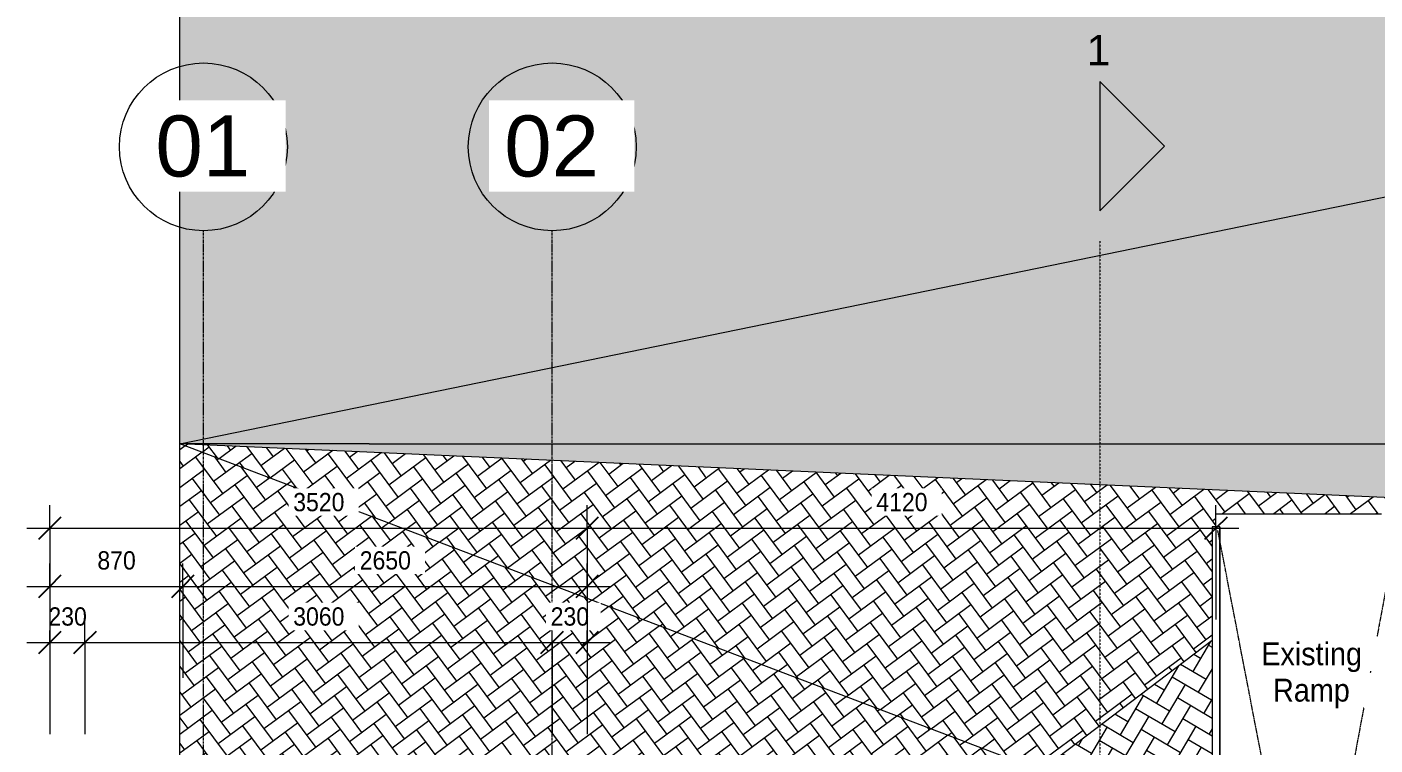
# Model space of a CAD drawing. Header units: millimetres. Extents: x -44657 to 28812, y -28146 to 16565.
# Drawn here: x -31282 to -22447, y 2710 to 7419 of the extents above; entities that cross this region are included whole.
import ezdxf

# ---------------------------------------------------------------- set-up
doc = ezdxf.new("R2010")
doc.units = ezdxf.units.MM
for name, pattern in [('1000 Dashed', [2, 1, -1]), ('Detail Dash 2', [1.6, 0.8, -0.8]), ('Grid Line', [22.225, 12.7, -3.175, 3.175, -3.175])]:
    doc.linetypes.add(name, pattern=pattern)
for name, color, linetype, lineweight in [('A-ANNO-DIMS', 211, 'Continuous', 5), ('A-ANNO-DIMS-100', 211, 'Continuous', 5), ('A-DETL', 90, 'Continuous', 5), ('A-FLOR', 192, 'Continuous', 9), ('A-FLOR-HRAL', 11, 'Continuous', 5), ('A-FLOR-PATT', 8, 'Continuous', 9), ('G-ANNO-SYMB', 111, 'Continuous', 5), ('G-ANNO-TEXT', 231, 'Continuous', 5), ('S-GRID', 1, 'Continuous', 5), ('S-GRID-IDEN', 1, 'Continuous', 5)]:
    doc.layers.add(name, color=color, linetype=linetype, lineweight=lineweight)
doc.styles.add('Arial_1', font='arial.ttf', dxfattribs={"height": 200})
doc.styles.add('Arial_2', font='arial.ttf', dxfattribs={"height": 400})
doc.styles.add('Arial_3', font='arial.ttf', dxfattribs={"width": 0.9, "height": 120})
doc.styles.add('Arial_5', font='arial.ttf', dxfattribs={"width": 0.9, "height": 150})
doc.dimstyles.new('SVA_-_1_2mm_Arial', dxfattribs={"dimscale": 304.8, "dimtxt": 122.431128, "dimasz": 0.492126, "dimexe": 0.492126, "dimexo": 0.0625, "dimgap": 0.246063, "dimtad": 1, "dimdec": 0, "dimrnd": 5, "dimzin": 0, "dimdsep": 46, "dimtxsty": 'Arial_3', "dimblk1": 'OBLIQUE', "dimblk2": 'OBLIQUE', "dimsah": 1, "dimcen": 0.09, "dimdle": 0.492126, "dimazin": 0, "dimtfac": 1, "dimtdec": 4, "dimtix": 1, "dimtmove": 0, "dimatfit": 3, "dimfxl": 1.968504, "dimfxlon": 1, "dimtvp": 1, "dimtfill": 1, "dimtolj": 1, "dimtzin": 0, "dimarcsym": 2})

# ---------------------------------------------------------------- blocks, each defined once
blk = doc.blocks.new('Top Rail Type - Top Rail_Internal_-1115820-NEW PROPOSED GROUND STOREY PLAN _White Box_')
at = {"layer": 'A-FLOR-HRAL'}
for p, q in [((-23514.6, 4141.8), (-23514.6, 1049.3)), ((-23464.6, 1049.3), (-23464.6, 4141.8))]:
    blk.add_line(p, q, dxfattribs=at)
at = {"layer": 'A-FLOR-HRAL', "flags": 128}
for points in [[(-23491.9, 4141.8), (-23489.6, 4141.8), (-23487.3, 4141.8)], [(-23487.3, 1049.3), (-23489.6, 1049.3), (-23491.9, 1049.3)]]:
    blk.add_lwpolyline(points, dxfattribs=at)
blk = doc.blocks.new('Top Rail Type - Top Rail_Internal_-V39-NEW PROPOSED GROUND STOREY PLAN _White Box_')
at = {"layer": 'A-FLOR-HRAL'}
for p, q in [((-23464.6, 4141.8), (-23514.6, 4141.8)), ((-23514.6, 4141.8), (-23514.6, 1049.3)), ((-23464.6, 4141.8), (-23464.6, 1049.3)), ((-23464.6, 1049.3), (-23514.6, 1049.3))]:
    blk.add_line(p, q, dxfattribs=at)
blk = doc.blocks.new('Section - SVA_Section Head - Tri Solid-15386-NEW PROPOSED GROUND STOREY PLAN _White Box_')
at = {"layer": 'G-ANNO-SYMB'}
blk.add_hatch(color=256, dxfattribs=at).paths.add_polyline_path([(-10.48, 0), (-6.238, 4.243), (-1.995, 0)])
for p, q in [((-6.238, 4.243), (-10.48, 0)), ((-1.995, 0), (-6.238, 4.243)), ((-10.48, 0), (-1.995, 0))]:
    blk.add_line(p, q, dxfattribs=at)
blk = doc.blocks.new('Grid - M_Grid Head - Circle-13408-NEW PROPOSED GROUND STOREY PLAN _White Box_')
at = {"layer": 'S-GRID-IDEN'}
blk.add_circle((0, 0), 5.5, dxfattribs=at)
blk = doc.blocks.new('DIMBLOCK62-NEW PROPOSED GROUND STOREY PLAN _White Box_')
at = {"layer": 'A-ANNO-DIMS-100'}
for p, q in [((-31132.2, 4132.3), (-31132.2, 4282.3)), ((-27610.6, 4132.3), (-27610.6, 4282.3)), ((-31282.2, 4132.3), (-27610.6, 4132.3)), ((-31132.2, 4132.3), (-31132.2, 3532.3)), ((-27610.6, 4132.3), (-27610.6, 3532.3))]:
    blk.add_line(p, q, dxfattribs=at)
at = {"layer": 'A-ANNO-DIMS-100', "lineweight": 25}
for p, q in [((-31132.2, 4132.3), (-31057.2, 4207.3)), ((-27610.6, 4132.3), (-27535.6, 4207.3)), ((-31132.2, 4132.3), (-31207.2, 4057.3)), ((-27610.6, 4132.3), (-27685.6, 4057.3))]:
    blk.add_line(p, q, dxfattribs=at)
at = {"layer": 'A-ANNO-DIMS-100', "color": 0, "insert": (-29537.1, 4363), "char_height": 120, "width": 397.807, "attachment_point": 1, "line_spacing_factor": 0.941778, "style": 'Arial_3', "bg_fill": 3, "box_fill_scale": 1.25, "bg_fill_color": 256, "bg_fill_true_color": 13158600, "bg_fill_transparency": 0}
blk.add_mtext('3520', dxfattribs=at)
blk = doc.blocks.new('_Oblique')
at = {"color": 0, "linetype": 'ByBlock', "lineweight": -2}
blk.add_line((-0.5, -0.5), (0.5, 0.5), dxfattribs=at)
blk = doc.blocks.new('DIMBLOCK63-NEW PROPOSED GROUND STOREY PLAN _White Box_')
at = {"layer": 'A-ANNO-DIMS-100'}
for p, q in [((-27610.6, 4132.3), (-27610.6, 4282.3)), ((-23489.6, 4132.3), (-23489.6, 4282.3)), ((-27610.6, 4132.3), (-23339.6, 4132.3)), ((-27610.6, 4132.3), (-27610.6, 3532.3)), ((-23489.6, 4132.3), (-23489.6, 3532.3))]:
    blk.add_line(p, q, dxfattribs=at)
at = {"layer": 'A-ANNO-DIMS-100', "lineweight": 25}
for p, q in [((-27610.6, 4132.3), (-27535.6, 4207.3)), ((-23489.6, 4132.3), (-23414.6, 4207.3)), ((-27610.6, 4132.3), (-27685.6, 4057.3)), ((-23489.6, 4132.3), (-23564.6, 4057.3))]:
    blk.add_line(p, q, dxfattribs=at)
at = {"layer": 'A-ANNO-DIMS-100', "color": 0, "insert": (-25715.8, 4363), "char_height": 120, "width": 397.807, "attachment_point": 1, "line_spacing_factor": 0.941778, "style": 'Arial_3', "bg_fill": 3, "box_fill_scale": 1.25, "bg_fill_color": 256, "bg_fill_true_color": 13158600, "bg_fill_transparency": 0}
blk.add_mtext('4120', dxfattribs=at)
blk = doc.blocks.new('DIMBLOCK64-NEW PROPOSED GROUND STOREY PLAN _White Box_')
at = {"layer": 'A-ANNO-DIMS-100'}
for p, q in [((-31132.2, 3382.3), (-31132.2, 3532.3)), ((-30902.2, 3382.3), (-30902.2, 3532.3)), ((-31282.2, 3382.3), (-30902.2, 3382.3)), ((-31132.2, 3382.3), (-31132.2, 2782.3)), ((-30902.2, 3382.3), (-30902.2, 2782.3))]:
    blk.add_line(p, q, dxfattribs=at)
at = {"layer": 'A-ANNO-DIMS-100', "lineweight": 25}
for p, q in [((-31132.2, 3382.3), (-31057.2, 3457.3)), ((-30902.2, 3382.3), (-30827.2, 3457.3)), ((-31132.2, 3382.3), (-31207.2, 3307.3)), ((-30902.2, 3382.3), (-30977.2, 3307.3))]:
    blk.add_line(p, q, dxfattribs=at)
at = {"layer": 'A-ANNO-DIMS-100', "color": 0, "insert": (-31141.5, 3613), "char_height": 120, "width": 298.355, "attachment_point": 1, "line_spacing_factor": 0.941778, "style": 'Arial_3', "bg_fill": 3, "box_fill_scale": 1.25, "bg_fill_color": 256, "bg_fill_true_color": 13158600, "bg_fill_transparency": 0}
blk.add_mtext('230', dxfattribs=at)
blk = doc.blocks.new('DIMBLOCK65-NEW PROPOSED GROUND STOREY PLAN _White Box_')
at = {"layer": 'A-ANNO-DIMS-100'}
for p, q in [((-30902.2, 3382.3), (-30902.2, 3532.3)), ((-27840.6, 3382.3), (-27840.6, 3532.3)), ((-30902.2, 3382.3), (-27840.6, 3382.3)), ((-30902.2, 3382.3), (-30902.2, 2782.3)), ((-27840.6, 3382.3), (-27840.6, 2782.3))]:
    blk.add_line(p, q, dxfattribs=at)
at = {"layer": 'A-ANNO-DIMS-100', "lineweight": 25}
for p, q in [((-30902.2, 3382.3), (-30827.2, 3457.3)), ((-27840.6, 3382.3), (-27765.6, 3457.3)), ((-30902.2, 3382.3), (-30977.2, 3307.3)), ((-27840.6, 3382.3), (-27915.6, 3307.3))]:
    blk.add_line(p, q, dxfattribs=at)
at = {"layer": 'A-ANNO-DIMS-100', "color": 0, "insert": (-29537.1, 3613), "char_height": 120, "width": 397.807, "attachment_point": 1, "line_spacing_factor": 0.941778, "style": 'Arial_3', "bg_fill": 3, "box_fill_scale": 1.25, "bg_fill_color": 256, "bg_fill_true_color": 13158600, "bg_fill_transparency": 0}
blk.add_mtext('3060', dxfattribs=at)
blk = doc.blocks.new('DIMBLOCK66-NEW PROPOSED GROUND STOREY PLAN _White Box_')
at = {"layer": 'A-ANNO-DIMS-100'}
for p, q in [((-27840.6, 3382.3), (-27840.6, 3532.3)), ((-27610.6, 3382.3), (-27610.6, 3532.3)), ((-27840.6, 3382.3), (-27460.6, 3382.3)), ((-27840.6, 3382.3), (-27840.6, 2782.3)), ((-27610.6, 3382.3), (-27610.6, 2782.3))]:
    blk.add_line(p, q, dxfattribs=at)
at = {"layer": 'A-ANNO-DIMS-100', "lineweight": 25}
for p, q in [((-27840.6, 3382.3), (-27765.6, 3457.3)), ((-27610.6, 3382.3), (-27535.6, 3457.3)), ((-27840.6, 3382.3), (-27915.6, 3307.3)), ((-27610.6, 3382.3), (-27685.6, 3307.3))]:
    blk.add_line(p, q, dxfattribs=at)
at = {"layer": 'A-ANNO-DIMS-100', "color": 0, "insert": (-27849.9, 3613), "char_height": 120, "width": 298.355, "attachment_point": 1, "line_spacing_factor": 0.941778, "style": 'Arial_3', "bg_fill": 3, "box_fill_scale": 1.25, "bg_fill_color": 256, "bg_fill_true_color": 13158600, "bg_fill_transparency": 0}
blk.add_mtext('230', dxfattribs=at)
blk = doc.blocks.new('DIMBLOCK117-NEW PROPOSED GROUND STOREY PLAN _White Box_')
at = {"layer": 'A-ANNO-DIMS-100'}
for p, q in [((-31132.2, 3750), (-31132.2, 3900)), ((-30260.6, 3750), (-30260.6, 3900)), ((-31282.2, 3750), (-30260.6, 3750)), ((-31132.2, 3750), (-31132.2, 3150)), ((-30260.6, 3750), (-30260.6, 3150))]:
    blk.add_line(p, q, dxfattribs=at)
at = {"layer": 'A-ANNO-DIMS-100', "lineweight": 25}
for p, q in [((-31132.2, 3750), (-31057.2, 3825)), ((-30260.6, 3750), (-30185.6, 3825)), ((-31132.2, 3750), (-31207.2, 3675)), ((-30260.6, 3750), (-30335.6, 3675))]:
    blk.add_line(p, q, dxfattribs=at)
at = {"layer": 'A-ANNO-DIMS-100', "color": 0, "insert": (-30820.7, 3980.8), "char_height": 120, "width": 298.355, "attachment_point": 1, "line_spacing_factor": 0.941778, "style": 'Arial_3', "bg_fill": 3, "box_fill_scale": 1.25, "bg_fill_color": 256, "bg_fill_true_color": 13158600, "bg_fill_transparency": 0}
blk.add_mtext('870', dxfattribs=at)
blk = doc.blocks.new('DIMBLOCK118-NEW PROPOSED GROUND STOREY PLAN _White Box_')
at = {"layer": 'A-ANNO-DIMS-100'}
for p, q in [((-30260.6, 3750), (-30260.6, 3900)), ((-27610.6, 3750), (-27610.6, 3900)), ((-30260.6, 3750), (-27460.6, 3750)), ((-30260.6, 3750), (-30260.6, 3150)), ((-27610.6, 3750), (-27610.6, 3150))]:
    blk.add_line(p, q, dxfattribs=at)
at = {"layer": 'A-ANNO-DIMS-100', "lineweight": 25}
for p, q in [((-30260.6, 3750), (-30185.6, 3825)), ((-27610.6, 3750), (-27535.6, 3825)), ((-30260.6, 3750), (-30335.6, 3675)), ((-27610.6, 3750), (-27685.6, 3675))]:
    blk.add_line(p, q, dxfattribs=at)
at = {"layer": 'A-ANNO-DIMS-100', "color": 0, "insert": (-29101.3, 3980.8), "char_height": 120, "width": 397.807, "attachment_point": 1, "line_spacing_factor": 0.941778, "style": 'Arial_3', "bg_fill": 3, "box_fill_scale": 1.25, "bg_fill_color": 256, "bg_fill_true_color": 13158600, "bg_fill_transparency": 0}
blk.add_mtext('2650', dxfattribs=at)

msp = doc.modelspace()

# ---------------------------------------------------------------- hatches: boundary and pattern name
at = {"layer": 'A-FLOR-PATT', "lineweight": 5}
h = msp.add_hatch(dxfattribs=at)
h.set_pattern_fill('FP_36', color=255, style=0, pattern_type=2)
h.set_pattern_definition([(359.9555, (-11.96, -8.33), (812.3474, 202.5146), [33.509, -575.751, -3858.652]), (359.9555, (-11.96, -8.33), (812.3474, 202.5146), [-609.261, 33.509, -575.751, -3249.391]), (359.9555, (-11.96, -8.33), (812.3474, 202.5146), [-1218.522, 33.509, -1185.012, -2030.869]), (359.9555, (-11.96, -8.33), (812.3474, 202.5146), [-2437.043, 33.509, -575.751, -1421.608]), (359.9555, (-11.96, -8.33), (812.3474, 202.5146), [-3046.304, 33.509, -372.665, -1015.435]), (359.9555, (-11.96, -8.33), (812.3474, 202.5146), [-3452.478, 33.509, -981.925]), (119.982, (292.67, 93), (-582.0545, 602.5926), [33.528, -576.069, -3860.777]), (119.982, (292.67, 93), (-582.0545, 602.5926), [-609.596, 33.528, -576.069, -3251.181]), (119.982, (292.67, 93), (-582.0545, 602.5926), [-1219.193, 33.528, -1185.665, -2031.988]), (119.982, (292.67, 93), (-582.0545, 602.5926), [-2438.385, 33.528, -576.069, -1422.392]), (119.982, (292.67, 93), (-582.0545, 602.5926), [-3047.982, 33.528, -372.87, -1015.994]), (119.982, (292.67, 93), (-582.0545, 602.5926), [-3454.379, 33.528, -982.466]), (239.996, (394.21, 499.22), (-230.2948, -805.1089), [33.505, -575.682, -3858.183]), (239.996, (394.21, 499.22), (-230.2948, -805.1089), [-609.187, 33.505, -575.682, -3248.996]), (239.996, (394.21, 499.22), (-230.2948, -805.1089), [-1218.374, 33.505, -1184.868, -2030.623]), (239.996, (394.21, 499.22), (-230.2948, -805.1089), [-2436.747, 33.505, -575.682, -1421.436]), (239.996, (394.21, 499.22), (-230.2948, -805.1089), [-3045.934, 33.505, -372.619, -1015.311]), (239.996, (394.21, 499.22), (-230.2948, -805.1089), [-3452.059, 33.505, -981.806])])
h.paths.add_polyline_path([(-30280.6, 4685.3), (-9317.8, 8985.3), (-30280.6, 8985.3), (-30280.6, 4689.6)])
h = msp.add_hatch(dxfattribs=at)
h.set_pattern_fill('FP_38', color=255, style=0, pattern_type=2)
h.set_pattern_definition([(359.97434, (-16.88, -5.97), (812.2859, 202.8202), [33.507, -575.708, -3858.359]), (359.97434, (-16.88, -5.97), (812.2859, 202.8202), [-609.215, 33.507, -575.708, -3249.145]), (359.97434, (-16.88, -5.97), (812.2859, 202.8202), [-1218.429, 33.507, -1184.922, -2030.715]), (359.97434, (-16.88, -5.97), (812.2859, 202.8202), [-2436.858, 33.507, -575.708, -1421.501]), (359.97434, (-16.88, -5.97), (812.2859, 202.8202), [-3046.073, 33.507, -372.636, -1015.358]), (359.97434, (-16.88, -5.97), (812.2859, 202.8202), [-3452.216, 33.507, -981.851]), (119.98, (287.73, 95.48), (-582.0093, 602.5172), [33.527, -576.058, -3860.709]), (119.98, (287.73, 95.48), (-582.0093, 602.5172), [-609.586, 33.527, -576.058, -3251.123]), (119.98, (287.73, 95.48), (-582.0093, 602.5172), [-1219.171, 33.527, -1185.644, -2031.952]), (119.98, (287.73, 95.48), (-582.0093, 602.5172), [-2438.342, 33.527, -576.058, -1422.366]), (119.98, (287.73, 95.48), (-582.0093, 602.5172), [-3047.928, 33.527, -372.863, -1015.976]), (119.98, (287.73, 95.48), (-582.0093, 602.5172), [-3454.318, 33.527, -982.449]), (240.007, (389.26, 501.8), (-230.2826, -805.3377), [33.514, -575.835, -3859.212]), (240.007, (389.26, 501.8), (-230.2826, -805.3377), [-609.349, 33.514, -575.835, -3249.863]), (240.007, (389.26, 501.8), (-230.2826, -805.3377), [-1218.699, 33.514, -1185.184, -2031.164]), (240.007, (389.26, 501.8), (-230.2826, -805.3377), [-2437.397, 33.514, -575.835, -1421.815]), (240.007, (389.26, 501.8), (-230.2826, -805.3377), [-3046.746, 33.514, -372.719, -1015.582]), (240.007, (389.26, 501.8), (-230.2826, -805.3377), [-3452.979, 33.514, -982.068])])
h.paths.add_polyline_path([(-9238.9, 4685.3), (-9201.8, 4685.3), (-9317.8, 8985.3), (-30280.6, 4685.3), (-11069.2, 4685.3)])
h = msp.add_hatch(dxfattribs=at)
h.set_pattern_fill('FP_1', color=253, style=0, pattern_type=2)
h.set_pattern_definition([(216.516, (-18068.775, 2862.995), (-20.86575, -139.8736), [299.992, -99.997]), (306.513, (-18149.14, 2803.49), (-20.8681, -139.8725), [299.996, -99.999])])
h.paths.add_polyline_path([(-27610.6, 1746.9), (-24640.4, 2543), (-30280.6, 4685.3), (-30280.6, 2265.1), (-27610.6, 2265.1), (-27610.6, 2035.1)])
h = msp.add_hatch(dxfattribs=at)
h.set_pattern_fill('FP_6', color=253, style=0, pattern_type=2)
h.set_pattern_definition([(216.492, (-25892.76, 4034.39), (-20.8491, -139.8017), [299.83, -99.943]), (306.515, (-25973.11, 3974.95), (-20.849, -139.8017), [299.979, -99.993])])
h.paths.add_polyline_path([(-24640.4, 2543), (-23514.6, 3397.3), (-23513.8, 4141.8), (-23489.6, 4141.8), (-23489.6, 4226.3), (-22422.2, 4226.3), (-22288.5, 4327.8), (-30280.6, 4685.3), (-29339.3, 4327.8)])
h = msp.add_hatch(dxfattribs=at)
h.set_pattern_fill('FP_10', color=253, style=0, pattern_type=2)
h.set_pattern_definition([(223.46, (18184.12, -2522.065), (2.49779, -131.05225), [286.873, -95.624]), (317.767, (18114.71, -2587.84), (2.49828, -131.052), [291.352, -97.117])])
h.paths.add_polyline_path([(-22288.5, 4327.8), (-5912.7, 4685.3), (-30280.6, 4685.3), (-22405.5, 4333)])
h = msp.add_hatch(dxfattribs=at)
h.set_pattern_fill('FP_9', color=253, style=0, pattern_type=2)
h.set_pattern_definition([(239.498, (-22826.63, 2015.96), (35.315, -136.9316), [299.932, -99.977]), (329.453, (-22877.375, 1929.82), (35.3162, -136.9305), [299.789, -99.93])])
h.paths.add_polyline_path([(-23514.6, 1609.3), (-23514.6, 3397.3), (-24640.4, 2543), (-23766, 1609.3), (-23665.1, 1609.3)])
h.paths.add_polyline_path([(-22339, 4203), (-22288.5, 4327.8), (-22422.2, 4226.3), (-22405.5, 4226)])

# ---------------------------------------------------------------- linework, layer by layer
at = {"layer": 'A-DETL', "linetype": 'Detail Dash 2'}
for p, q in [((-22297.6, 4153.4), (-22881.1, 1026.3)), ((-22881.1, 1026.3), (-23477.1, 4117.2))]:
    msp.add_line(p, q, dxfattribs=at)
at = {"layer": 'A-FLOR', "color": 254}
for p, q in [((-30280.6, 4685.3), (-9317.8, 8985.3)), ((-30280.6, 2265.1), (-30280.6, 8985.3)), ((-24640.4, 2543), (-30280.6, 4685.3)), ((-22288.5, 4327.8), (-30280.6, 4685.3)), ((-29039.6, 4685.3), (-30280.6, 4685.3)), ((-29039.6, 4685.3), (9082.9, 4685.3)), ((-24640.4, 2543), (-23514.6, 3397.3))]:
    msp.add_line(p, q, dxfattribs=at)
at = {"layer": 'A-FLOR', "color": 55}
for p, q in [((-23489.6, 4226.3), (-22405.5, 4226.3)), ((-23489.6, 4141.8), (-23489.6, 4226.3))]:
    msp.add_line(p, q, dxfattribs=at)
at = {"layer": 'G-ANNO-SYMB', "linetype": '1000 Dashed'}
msp.add_line((-24251, 6013), (-24251, -26645), dxfattribs=at)
at = {"layer": 'S-GRID', "linetype": 'Grid Line'}
for p, q in [((-30125.6, -26129), (-30125.6, 6082.5)), ((-27839.6, -26129), (-27839.6, 6082.5))]:
    msp.add_line(p, q, dxfattribs=at)

# ---------------------------------------------------------------- block references
at = {"layer": 'A-FLOR-HRAL'}
for name in ['Top Rail Type - Top Rail_Internal_-1115820-NEW PROPOSED GROUND STOREY PLAN _White Box_', 'Top Rail Type - Top Rail_Internal_-V39-NEW PROPOSED GROUND STOREY PLAN _White Box_']:
    msp.add_blockref(name, (0, 0), dxfattribs=at)
at = {"layer": 'G-ANNO-SYMB', "xscale": 99.99999999999993, "yscale": 99.99999999999993, "zscale": 99.99999999999993, "rotation": 269.9999999999996}
msp.add_blockref('Section - SVA_Section Head - Tri Solid-15386-NEW PROPOSED GROUND STOREY PLAN _White Box_', (-24251, 6013), dxfattribs=at)
at = {"layer": 'S-GRID-IDEN', "xscale": 99.99999999999993, "yscale": 99.99999999999993, "zscale": 99.99999999999993}
for p in [(-30125.6, 6632.5), (-27839.6, 6632.5)]:
    msp.add_blockref('Grid - M_Grid Head - Circle-13408-NEW PROPOSED GROUND STOREY PLAN _White Box_', p, dxfattribs=at)

# ---------------------------------------------------------------- texts
at = {"layer": 'G-ANNO-SYMB', "insert": (-24337.5, 7366.1), "char_height": 200, "width": 192.405, "attachment_point": 1, "style": 'Arial_1'}
msp.add_mtext('1', dxfattribs=at)

# ---------------------------------------------------------------- next in the draw order: texts
at = {"layer": 'G-ANNO-TEXT', "color": 7, "insert": (-23192.9, 3383), "char_height": 150, "width": 851.392, "attachment_point": 1, "style": 'Arial_5', "bg_fill": 3, "box_fill_scale": 1.25, "bg_fill_color": 256, "bg_fill_true_color": 13158600, "bg_fill_transparency": 0}
msp.add_mtext('Existing ', dxfattribs=at)
at = {"layer": 'S-GRID-IDEN', "char_height": 400, "width": 753.586, "attachment_point": 1, "style": 'Arial_2', "bg_fill": 3, "box_fill_scale": 1.25, "bg_fill_color": 256, "bg_fill_true_color": 13158600, "bg_fill_transparency": 0}
for s, insert in [('01', (-30440.2, 6838.1)), ('02', (-28154.2, 6838.1))]:
    msp.add_mtext(s, dxfattribs=dict(at, insert=insert))

# ---------------------------------------------------------------- next in the draw order: dimensions: what is measured, and where the dimension line sits
at = {"layer": 'A-ANNO-DIMS'}
dim = msp.add_linear_dim(base=(-27610.6, 4132.3), p1=(-31132.2, 3532.3), p2=(-27610.6, 3532.3), dimstyle='SVA_-_1_2mm_Arial', override={"dimpost": '<>', "dimfxl": 3521.603138}, dxfattribs=at)
dim.commit()
dim.dimension.update_dxf_attribs({"geometry": 'DIMBLOCK62-NEW PROPOSED GROUND STOREY PLAN _White Box_', "text_midpoint": (-29371.4, 4268.6)})

# ---------------------------------------------------------------- next in the draw order: texts
at = {"layer": 'G-ANNO-TEXT', "color": 7, "insert": (-23115.5, 3144.9), "char_height": 150, "width": 606.076, "attachment_point": 1, "style": 'Arial_5', "bg_fill": 3, "box_fill_scale": 1.25, "bg_fill_color": 256, "bg_fill_true_color": 13158600, "bg_fill_transparency": 0}
msp.add_mtext('Ramp', dxfattribs=at)

# ---------------------------------------------------------------- next in the draw order: dimensions: what is measured, and where the dimension line sits
at = {"layer": 'A-ANNO-DIMS'}
for base, p1, p2, override, picture, middle in [((-23489.6, 4132.3), (-27610.6, 3532.3), (-23489.6, 3532.3), {"dimpost": '<>', "dimfxl": 4120.930613}, 'DIMBLOCK63-NEW PROPOSED GROUND STOREY PLAN _White Box_', (-25550.1, 4268.5)), ((-30902.2, 3382.3), (-31132.2, 2782.3), (-30902.2, 2782.3), {"dimpost": '<>', "dimfxl": 230}, 'DIMBLOCK64-NEW PROPOSED GROUND STOREY PLAN _White Box_', (-31017.2, 3518.6))]:
    dim = msp.add_linear_dim(base=base, p1=p1, p2=p2, dimstyle='SVA_-_1_2mm_Arial', override=override, dxfattribs=at)
    dim.commit()
    dim.dimension.update_dxf_attribs({"geometry": picture, "text_midpoint": middle})

# ---------------------------------------------------------------- next in the draw order: dimensions: what is measured, and where the dimension line sits
dim = msp.add_linear_dim(base=(-27840.6, 3382.3), p1=(-30902.2, 2782.3), p2=(-27840.6, 2782.3), dimstyle='SVA_-_1_2mm_Arial', override={"dimpost": '<>', "dimfxl": 3061.603138}, dxfattribs=at)
dim.commit()
dim.dimension.update_dxf_attribs({"geometry": 'DIMBLOCK65-NEW PROPOSED GROUND STOREY PLAN _White Box_', "text_midpoint": (-29371.4, 3518.6)})

# ---------------------------------------------------------------- next in the draw order: dimensions: what is measured, and where the dimension line sits
dim = msp.add_linear_dim(base=(-30260.6, 3750), p1=(-31132.2, 3150), p2=(-30260.6, 3150), angle=0, dimstyle='SVA_-_1_2mm_Arial', override={"dimpost": '<>', "dimfxl": 871.603138}, dxfattribs=at)
dim.commit()
dim.dimension.update_dxf_attribs({"geometry": 'DIMBLOCK117-NEW PROPOSED GROUND STOREY PLAN _White Box_', "text_midpoint": (-30696.4, 3886.2)})
dim = msp.add_linear_dim(base=(-27610.6, 3382.3), p1=(-27840.6, 2782.3), p2=(-27610.6, 2782.3), dimstyle='SVA_-_1_2mm_Arial', override={"dimpost": '<>', "dimfxl": 230}, dxfattribs=at)
dim.commit()
dim.dimension.update_dxf_attribs({"geometry": 'DIMBLOCK66-NEW PROPOSED GROUND STOREY PLAN _White Box_', "text_midpoint": (-27725.6, 3518.6)})

# ---------------------------------------------------------------- next in the draw order: dimensions: what is measured, and where the dimension line sits
dim = msp.add_linear_dim(base=(-27610.6, 3750), p1=(-30260.6, 3150), p2=(-27610.6, 3150), dimstyle='SVA_-_1_2mm_Arial', override={"dimpost": '<>', "dimfxl": 2650}, dxfattribs=at)
dim.commit()
dim.dimension.update_dxf_attribs({"geometry": 'DIMBLOCK118-NEW PROPOSED GROUND STOREY PLAN _White Box_', "text_midpoint": (-28935.6, 3886.2)})

doc.saveas('drawing.dxf')
